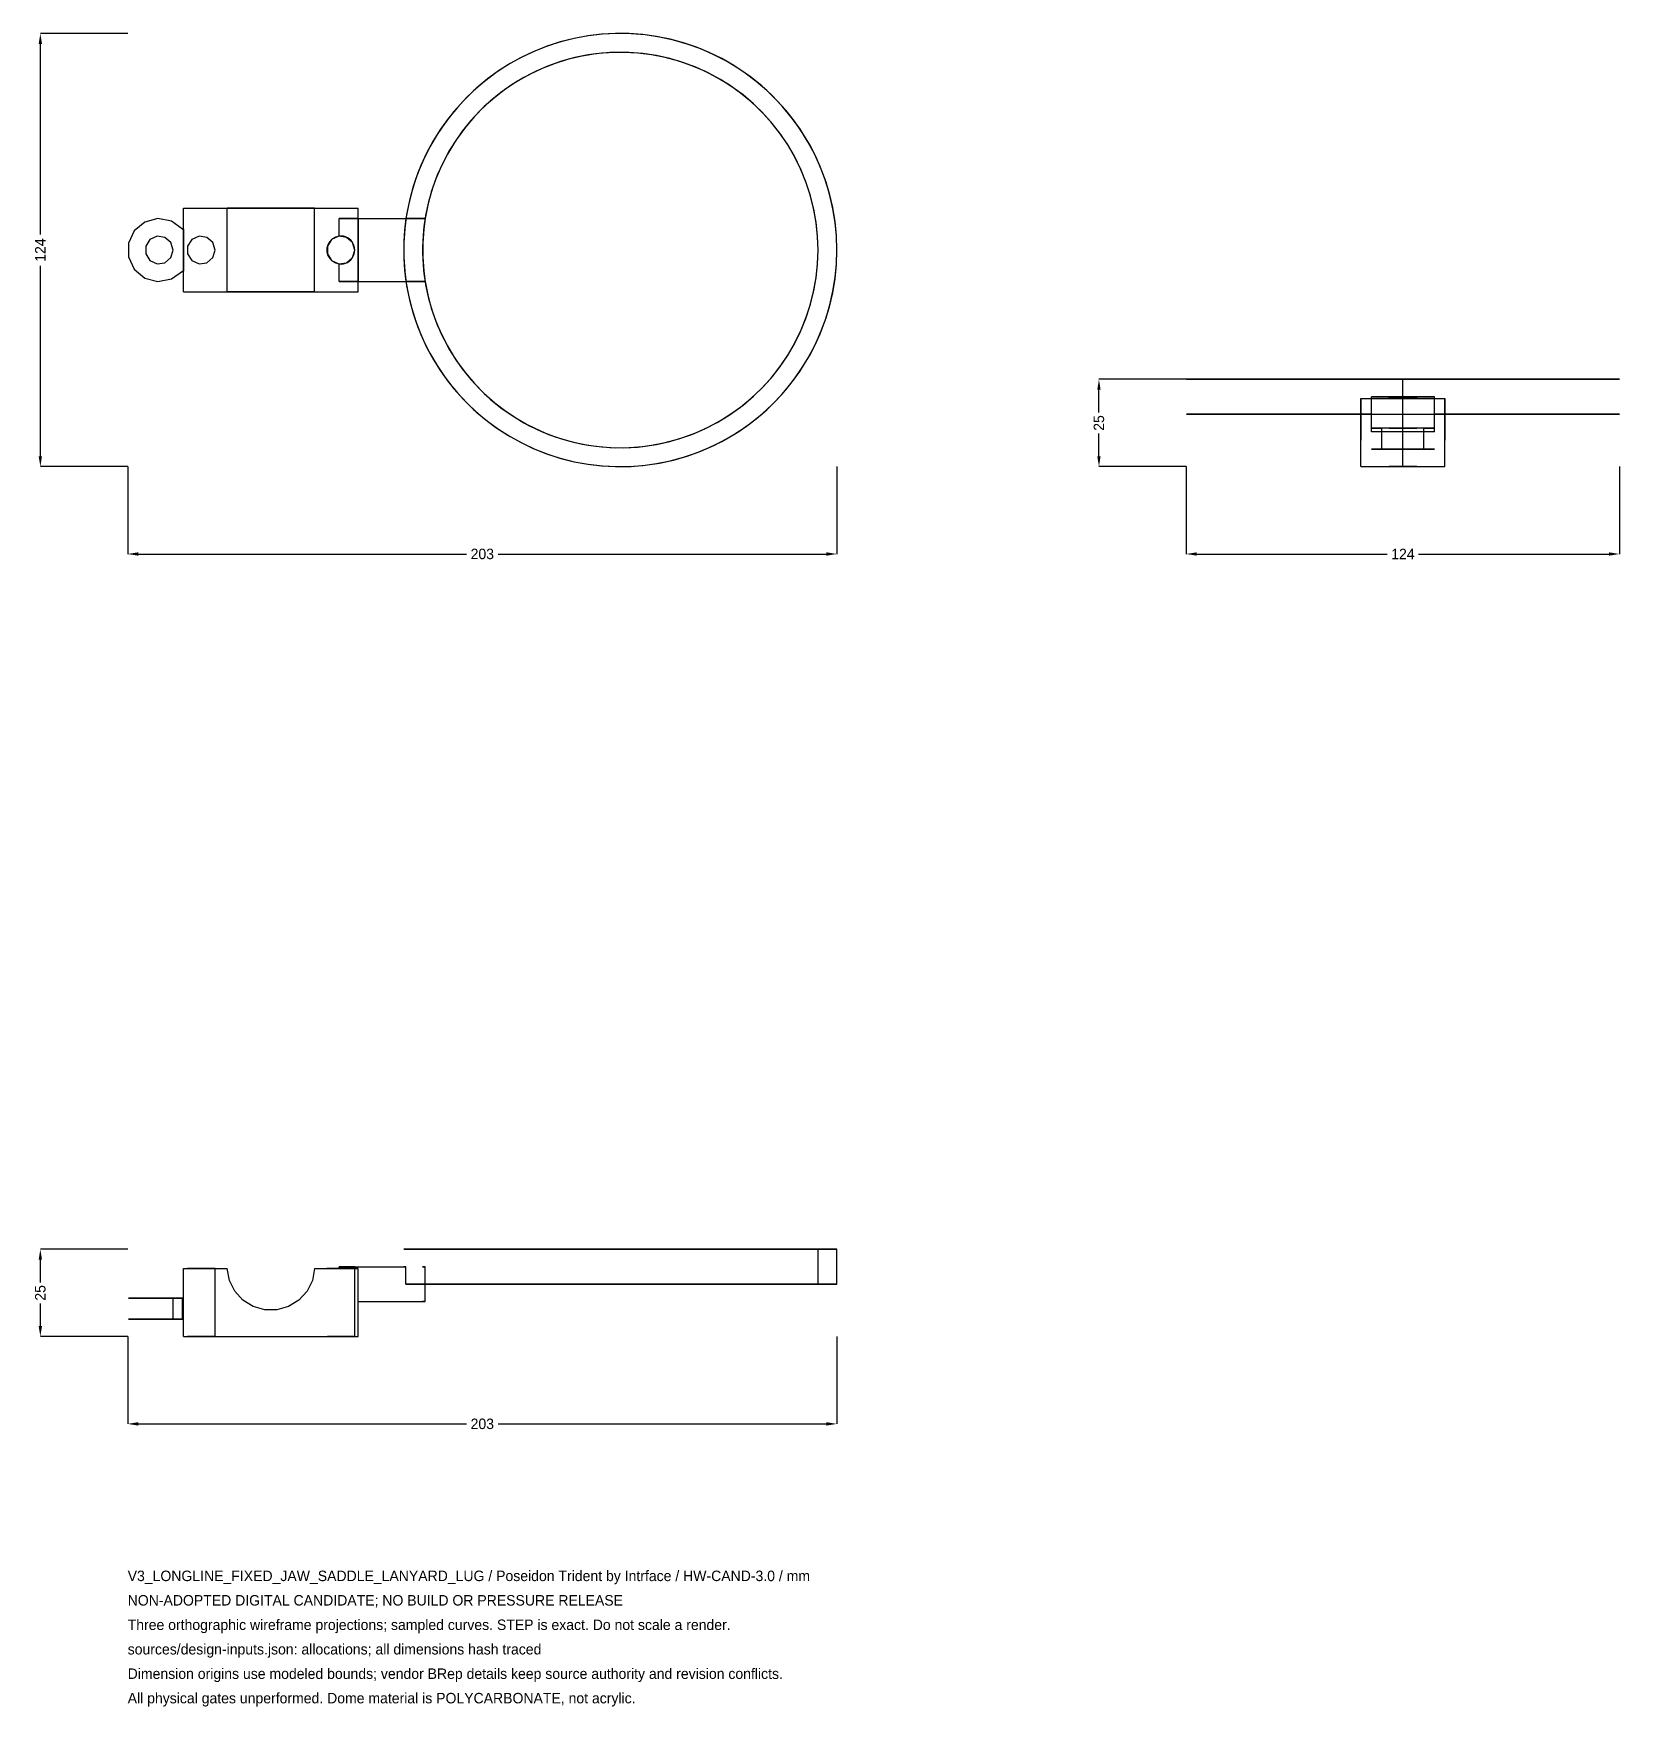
# Model space of a CAD drawing. Header units: millimetres. Extents: x -27 to 427, y -355 to 124.
import ezdxf

# ---------------------------------------------------------------- set-up
doc = ezdxf.new("R2010")
doc.units = ezdxf.units.MM
for name, color, linetype in [('DIMENSIONS', 7, 'Continuous'), ('NOTES', 7, 'Continuous'), ('XY_AFT', 7, 'Continuous'), ('XZ_SIDE', 7, 'Continuous'), ('YZ_SIDE', 7, 'Continuous')]:
    doc.layers.add(name, color=color, linetype=linetype)
doc.dimstyles.get("Standard").update_dxf_attribs({"dimtxt": 2.5, "dimasz": 2.5, "dimexe": 1.25, "dimexo": 0.625, "dimtad": 1, "dimcen": 2.5, "dimazin": 3, "dimtfac": 1, "dimtmove": 0, "dimatfit": 3})

# ---------------------------------------------------------------- blocks, each defined once
blk = doc.blocks.new('_CLOSEDFILLED')
at = {"color": 0, "linetype": 'BYBLOCK'}
blk.add_solid([(-1, 0.16), (0, 0), (-1, -0.16)], dxfattribs=at)
blk = doc.blocks.new('*D1')
for p, q in [((0, 0), (0, -25)), ((203, 0), (203, -25)), ((3, -25), (97, -25)), ((106, -25), (200, -25))]:
    blk.add_line(p, q)
at = {"layer": 'Defpoints'}
for p in [(0, 0), (203, 0), (0, -25)]:
    blk.add_point(p, dxfattribs=at)
at = {"layer": 'DIMENSIONS', "xscale": 3, "yscale": 3, "rotation": 180}
blk.add_blockref('_CLOSEDFILLED', (0, -25), dxfattribs=at)
at = {"layer": 'DIMENSIONS', "xscale": 3, "yscale": 3}
blk.add_blockref('_CLOSEDFILLED', (203, -25), dxfattribs=at)
at = {"layer": 'DIMENSIONS', "insert": (101.5, -25), "char_height": 3, "attachment_point": 5}
blk.add_mtext('203', dxfattribs=at)
blk = doc.blocks.new('*D2')
for p, q in [((0, 124), (-25, 124)), ((-25, 66.5), (-25, 121)), ((-25, 3), (-25, 57.5)), ((0, 0), (-25, 0))]:
    blk.add_line(p, q)
at = {"layer": 'Defpoints'}
for p in [(0, 124), (-25, 0), (0, 0)]:
    blk.add_point(p, dxfattribs=at)
at = {"layer": 'DIMENSIONS', "xscale": 3, "yscale": 3}
for p, rotation in [((-25, 124), 90), ((-25, 0), 270)]:
    blk.add_blockref('_CLOSEDFILLED', p, dxfattribs=dict(at, rotation=rotation))
at = {"layer": 'DIMENSIONS', "insert": (-25, 62), "char_height": 3, "attachment_point": 5, "rotation": 90}
blk.add_mtext('124', dxfattribs=at)
blk = doc.blocks.new('*D3')
for p, q in [((0, -249), (0, -274)), ((203, -249), (203, -274)), ((3, -274), (97, -274)), ((106, -274), (200, -274))]:
    blk.add_line(p, q)
at = {"layer": 'Defpoints'}
for p in [(0, -249), (203, -249), (0, -274)]:
    blk.add_point(p, dxfattribs=at)
at = {"layer": 'DIMENSIONS', "xscale": 3, "yscale": 3, "rotation": 180}
blk.add_blockref('_CLOSEDFILLED', (0, -274), dxfattribs=at)
at = {"layer": 'DIMENSIONS', "xscale": 3, "yscale": 3}
blk.add_blockref('_CLOSEDFILLED', (203, -274), dxfattribs=at)
at = {"layer": 'DIMENSIONS', "insert": (101.5, -274), "char_height": 3, "attachment_point": 5}
blk.add_mtext('203', dxfattribs=at)
blk = doc.blocks.new('*D4')
for p, q in [((0, -224), (-25, -224)), ((-25, -233.5), (-25, -227)), ((-25, -246), (-25, -239.5)), ((0, -249), (-25, -249))]:
    blk.add_line(p, q)
at = {"layer": 'Defpoints'}
for p in [(0, -224), (-25, -249), (0, -249)]:
    blk.add_point(p, dxfattribs=at)
at = {"layer": 'DIMENSIONS', "xscale": 3, "yscale": 3}
for p, rotation in [((-25, -224), 90), ((-25, -249), 270)]:
    blk.add_blockref('_CLOSEDFILLED', p, dxfattribs=dict(at, rotation=rotation))
at = {"layer": 'DIMENSIONS', "insert": (-25, -236.5), "char_height": 3, "attachment_point": 5, "rotation": 90}
blk.add_mtext('25', dxfattribs=at)
blk = doc.blocks.new('*D5')
for p, q in [((303, 0), (303, -25)), ((427, 0), (427, -25)), ((306, -25), (360.5, -25)), ((369.5, -25), (424, -25))]:
    blk.add_line(p, q)
at = {"layer": 'Defpoints'}
for p in [(303, 0), (427, 0), (303, -25)]:
    blk.add_point(p, dxfattribs=at)
at = {"layer": 'DIMENSIONS', "xscale": 3, "yscale": 3, "rotation": 180}
blk.add_blockref('_CLOSEDFILLED', (303, -25), dxfattribs=at)
at = {"layer": 'DIMENSIONS', "xscale": 3, "yscale": 3}
blk.add_blockref('_CLOSEDFILLED', (427, -25), dxfattribs=at)
at = {"layer": 'DIMENSIONS', "insert": (365, -25), "char_height": 3, "attachment_point": 5}
blk.add_mtext('124', dxfattribs=at)
blk = doc.blocks.new('*D6')
for p, q in [((303, 25), (278, 25)), ((278, 15.5), (278, 22)), ((278, 3), (278, 9.5)), ((303, 0), (278, 0))]:
    blk.add_line(p, q)
at = {"layer": 'Defpoints'}
for p in [(303, 25), (278, 0), (303, 0)]:
    blk.add_point(p, dxfattribs=at)
at = {"layer": 'DIMENSIONS', "xscale": 3, "yscale": 3}
for p, rotation in [((278, 25), 90), ((278, 0), 270)]:
    blk.add_blockref('_CLOSEDFILLED', p, dxfattribs=dict(at, rotation=rotation))
at = {"layer": 'DIMENSIONS', "insert": (278, 12.5), "char_height": 3, "attachment_point": 5, "rotation": 90}
blk.add_mtext('25', dxfattribs=at)

msp = doc.modelspace()

# ---------------------------------------------------------------- linework, layer by layer
at = {"layer": 'XY_AFT'}
for points in [[(203, 62), (202.8644, 66.0976), (202.4584, 70.1773), (201.7836, 74.2213), (200.843, 78.2118), (199.6407, 82.1314), (198.182, 85.9629), (196.4732, 89.6897), (194.5219, 93.2955), (192.3365, 96.7643), (189.9267, 100.0812), (187.3029, 103.2315), (184.4767, 106.2016), (181.4603, 108.9783), (178.267, 111.5497), (174.9108, 113.9043), (171.4063, 116.032), (167.7688, 117.9235), (164.0142, 119.5704), (160.1591, 120.9655), (156.2201, 122.1028), (152.2146, 122.9773), (148.16, 123.5852), (144.0742, 123.9237), (139.9749, 123.9915), (135.8801, 123.7882), (131.8077, 123.3148), (127.7754, 122.5732), (123.801, 121.5667), (119.9018, 120.2998), (116.0949, 118.7779), (112.3968, 117.0078), (108.8239, 114.9971), (105.3916, 112.7547), (102.1151, 110.2904), (99.0085, 107.6149), (96.0856, 104.7399), (93.3591, 101.678), (90.8409, 98.4427), (88.5421, 95.048), (86.4726, 91.5087), (84.6416, 87.8405), (83.057, 84.0592), (81.7258, 80.1815), (80.6538, 76.2243), (79.8456, 72.2049), (79.3049, 68.1408), (79.0339, 64.0499), (79.0339, 59.9501), (79.3049, 55.8592), (79.8456, 51.7951), (80.6538, 47.7757), (81.7258, 43.8185), (83.057, 39.9408), (84.6416, 36.1595), (86.4726, 32.4913), (88.5421, 28.952), (90.8409, 25.5573), (93.3591, 22.322), (96.0856, 19.2601), (99.0085, 16.3851), (102.1151, 13.7096), (105.3916, 11.2453), (108.8239, 9.0029), (112.3968, 6.9922), (116.0949, 5.2221), (119.9018, 3.7002), (123.801, 2.4333), (127.7754, 1.4268), (131.8077, 0.6852), (135.8801, 0.2118), (139.9749, 0.0085), (144.0742, 0.0763), (148.16, 0.4148), (152.2146, 1.0227), (156.2201, 1.8972), (160.1591, 3.0345), (164.0142, 4.4296), (167.7688, 6.0765), (171.4063, 7.968), (174.9108, 10.0957), (178.267, 12.4503), (181.4603, 15.0217), (184.4767, 17.7984), (187.3029, 20.7685), (189.9267, 23.9188), (192.3365, 27.2357), (194.5219, 30.7045), (196.4732, 34.3103), (198.182, 38.0371), (199.6407, 41.8686), (200.843, 45.7882), (201.7836, 49.7787), (202.4584, 53.8227), (202.8644, 57.9024), (203, 62)], [(203, 62), (202.8741, 65.9494), (202.4969, 69.8827), (201.8698, 73.7841), (200.9956, 77.6375), (199.8776, 81.4275), (198.5205, 85.1385), (196.9298, 88.7555), (195.1119, 92.2639), (193.0742, 95.6494), (190.825, 98.8981), (188.3734, 101.997), (185.7294, 104.9335), (182.9037, 107.6955), (179.9078, 110.272), (176.7538, 112.6524), (173.4547, 114.827), (170.0237, 116.7871), (166.4748, 118.5246), (162.8225, 120.0326), (159.0815, 121.3048), (155.2671, 122.3361), (151.3947, 123.1224), (147.4801, 123.6604), (143.5392, 123.948), (139.588, 123.9839), (135.6425, 123.7681), (131.7188, 123.3014), (127.8327, 122.5857), (124.0002, 121.6239), (120.2367, 120.4199), (116.5575, 118.9786), (112.9776, 117.3059), (109.5116, 115.4086), (106.1734, 113.2943), (102.9767, 110.9717), (99.9344, 108.4502), (97.059, 105.74), (94.362, 102.8521), (91.8544, 99.7983), (89.5465, 96.591), (87.4476, 93.2432), (85.5661, 89.7684), (83.9099, 86.1809), (82.4855, 82.4952), (81.2988, 78.7262), (80.3546, 74.8893), (79.6567, 71)], [(197.6, 62), (197.459, 65.9925), (197.0367, 69.9651), (196.3353, 73.8981), (195.3582, 77.7717), (194.1103, 81.5668), (192.5978, 85.2644), (190.8282, 88.8461), (188.8104, 92.2941), (186.5544, 95.5911), (184.0714, 98.7208), (181.3739, 101.6675), (178.4752, 104.4166), (175.3898, 106.9544), (172.1331, 109.2683), (168.7213, 111.3466), (165.1714, 113.1791), (161.5011, 114.7567), (157.7286, 116.0714), (153.8728, 117.1167), (149.9528, 117.8874), (145.9883, 118.3798), (141.9989, 118.5912), (138.0045, 118.5207), (134.0251, 118.1686), (130.0804, 117.5367), (126.1901, 116.6281), (122.3736, 115.4473), (118.6498, 114.0003), (115.0375, 112.2942), (111.5544, 110.3376), (108.2181, 108.1401), (105.0451, 105.7128), (102.0512, 103.0676), (99.2514, 100.2179), (96.6595, 97.1778), (94.2885, 93.9625), (92.1503, 90.5879), (90.2554, 87.0709), (88.6134, 83.4289), (87.2323, 79.6803), (86.1191, 75.8435), (85.2793, 71.9378), (84.7171, 67.9825), (84.4353, 63.9975), (84.4353, 60.0025), (84.7171, 56.0175), (85.2793, 52.0622), (86.1191, 48.1565), (87.2323, 44.3197), (88.6134, 40.5711), (90.2554, 36.9291), (92.1503, 33.4121), (94.2885, 30.0375), (96.6595, 26.8222), (99.2514, 23.7821), (102.0512, 20.9324), (105.0451, 18.2872), (108.2181, 15.8599), (111.5544, 13.6624), (115.0375, 11.7058), (118.6498, 9.9997), (122.3736, 8.5527), (126.1901, 7.3719), (130.0804, 6.4633), (134.0251, 5.8314), (138.0045, 5.4793), (141.9989, 5.4088), (145.9883, 5.6202), (149.9528, 6.1126), (153.8728, 6.8833), (157.7286, 7.9286), (161.5011, 9.2433), (165.1714, 10.8209), (168.7213, 12.6534), (172.1331, 14.7317), (175.3898, 17.0456), (178.4752, 19.5834), (181.3739, 22.3325), (184.0714, 25.2792), (186.5544, 28.4089), (188.8104, 31.7059), (190.8282, 35.1539), (192.5978, 38.7356), (194.1103, 42.4332), (195.3582, 46.2283), (196.3353, 50.1019), (197.0367, 54.0349), (197.459, 58.0075), (197.6, 62)], [(197.6, 62), (197.464, 65.9219), (197.0565, 69.8249), (196.3796, 73.6903), (195.4364, 77.4995), (194.2316, 81.2342), (192.7709, 84.8765), (191.0613, 88.4087), (189.1111, 91.8141), (186.9297, 95.0761), (184.5274, 98.1791), (181.9159, 101.1082), (179.1077, 103.8493), (176.1163, 106.3892), (172.9561, 108.7158), (169.6423, 110.8178), (166.1909, 112.6851), (162.6183, 114.3088), (158.9418, 115.681), (155.1791, 116.7952), (151.3482, 117.646), (147.4675, 118.2293), (143.5558, 118.5423), (139.6318, 118.5835), (135.7143, 118.3527), (131.8223, 117.851), (127.9744, 117.0808), (124.1891, 116.0459), (120.4846, 114.7511), (116.8788, 113.2028), (113.3888, 111.4083), (110.0316, 109.3764), (106.8233, 107.1167), (103.7793, 104.6401), (100.9142, 101.9585), (98.2417, 99.0849), (95.7749, 96.033), (93.5254, 92.8175), (91.5041, 89.4539), (89.7208, 85.9583), (88.1839, 82.3475), (86.901, 78.6389), (85.8781, 74.8503), (85.1201, 71)], [(16, 50), (16, 74)], [(16, 50), (16, 74)], [(16, 74), (66, 74)], [(16, 74), (28.51, 74)], [(53.49, 74), (52.872, 74), (51.3402, 74), (49.0126, 74), (46.0683, 74), (42.7339, 74), (39.2661, 74), (35.9317, 74), (32.9874, 74), (30.6598, 74), (29.128, 74), (28.51, 74)], [(28.51, 50), (28.51, 74)], [(53.49, 74), (66, 74)], [(53.49, 50), (53.49, 74)], [(66, 50), (66, 74)], [(66, 71), (66, 74)], [(15.7082, 68), (12.5259, 70.2806), (8.6763, 70.9942), (4.888, 70.0057), (1.8778, 67.5023), (0.2155, 63.9576), (0.2155, 60.0424), (1.8778, 56.4977), (4.888, 53.9943), (8.6763, 53.0058), (12.5259, 53.7194), (15.7082, 56)], [(15.7082, 68), (12.5259, 70.2806), (8.6763, 70.9942), (4.888, 70.0057), (1.8778, 67.5023), (0.2155, 63.9576), (0.2155, 60.0424), (1.8778, 56.4977), (4.888, 53.9943), (8.6763, 53.0058), (12.5259, 53.7194), (15.7082, 56)], [(15.7082, 68), (16, 68)], [(15.7082, 68), (16, 68)], [(16, 56), (16, 68)], [(16, 68), (16, 56)], [(66, 71), (60.5, 71)], [(60.5, 65.9686), (60.5, 71)], [(60.5, 71), (79.6567, 71)], [(60.5, 65.9686), (60.5, 71)], [(66, 71), (66, 53)], [(66, 71), (85.1201, 71)], [(79.6567, 71), (79.4399, 69.3723), (79.2662, 67.7394), (79.1359, 66.1024), (79.0489, 64.4626), (79.0054, 62.8211), (79.0054, 61.1789), (79.0489, 59.5374), (79.1359, 57.8976), (79.2662, 56.2606), (79.4399, 54.6277), (79.6567, 53)], [(85.1201, 71), (79.6567, 71)], [(85.1201, 71), (84.8824, 69.374), (84.692, 67.7418), (84.549, 66.1047), (84.4537, 64.4642), (84.406, 62.8216), (84.406, 61.1784), (84.4537, 59.5358), (84.549, 57.8953), (84.692, 56.2582), (84.8824, 54.626), (85.1201, 53)], [(85.1201, 71), (84.8824, 69.374), (84.692, 67.7418), (84.549, 66.1047), (84.4537, 64.4642), (84.406, 62.8216), (84.406, 61.1784), (84.4537, 59.5358), (84.549, 57.8953), (84.692, 56.2582), (84.8824, 54.626), (85.1201, 53)], [(13, 62), (12.365, 64.1626), (10.6617, 65.6385), (8.4307, 65.9593), (6.3806, 65.023), (5.162, 63.1269), (5.162, 60.8731), (6.3806, 58.977), (8.4307, 58.0407), (10.6617, 58.3615), (12.365, 59.8374), (13, 62)], [(13, 62), (12.365, 64.1626), (10.6617, 65.6385), (8.4307, 65.9593), (6.3806, 65.023), (5.162, 63.1269), (5.162, 60.8731), (6.3806, 58.977), (8.4307, 58.0407), (10.6617, 58.3615), (12.365, 59.8374), (13, 62)], [(25, 62), (24.365, 64.1626), (22.6617, 65.6385), (20.4307, 65.9593), (18.3806, 65.023), (17.162, 63.1269), (17.162, 60.8731), (18.3806, 58.977), (20.4307, 58.0407), (22.6617, 58.3615), (24.365, 59.8374), (25, 62)], [(25, 62), (24.365, 64.1626), (22.6617, 65.6385), (20.4307, 65.9593), (18.3806, 65.023), (17.162, 63.1269), (17.162, 60.8731), (18.3806, 58.977), (20.4307, 58.0407), (22.6617, 58.3615), (24.365, 59.8374), (25, 62)], [(60.5, 65.9686), (59.4861, 65.7025), (58.5762, 65.182), (57.8328, 64.4431), (57.3068, 63.5363), (57.0345, 62.5241), (57.0345, 61.4759), (57.3068, 60.4637), (57.8328, 59.5569), (58.5762, 58.818), (59.4861, 58.2975), (60.5, 58.0314)], [(65, 62), (64.365, 64.1626), (62.6617, 65.6385), (60.4307, 65.9593), (58.3806, 65.023), (57.162, 63.1269), (57.162, 60.8731), (58.3806, 58.977), (60.4307, 58.0407), (62.6617, 58.3615), (64.365, 59.8374), (65, 62)], [(65, 62), (64.9525, 62.6143), (64.8113, 63.2141), (64.5796, 63.785), (64.263, 64.3136), (63.869, 64.7873), (63.4068, 65.1949), (62.8876, 65.5266), (62.3236, 65.7747), (61.7282, 65.9332), (61.1154, 65.9983), (60.5, 65.9686)], [(60.5, 58.0314), (61.1154, 58.0017), (61.7282, 58.0668), (62.3236, 58.2253), (62.8876, 58.4734), (63.4068, 58.8051), (63.869, 59.2127), (64.263, 59.6864), (64.5796, 60.215), (64.8113, 60.7859), (64.9525, 61.3857), (65, 62)], [(60.5, 53), (60.5, 58.0314)], [(60.5, 53), (60.5, 58.0314)], [(79.6567, 53), (80.3546, 49.1107), (81.2988, 45.2738), (82.4855, 41.5048), (83.9099, 37.8191), (85.5661, 34.2316), (87.4476, 30.7568), (89.5465, 27.409), (91.8544, 24.2017), (94.362, 21.1479), (97.059, 18.26), (99.9344, 15.5498), (102.9767, 13.0283), (106.1734, 10.7057), (109.5116, 8.5914), (112.9776, 6.6941), (116.5575, 5.0214), (120.2367, 3.5801), (124.0002, 2.3761), (127.8327, 1.4143), (131.7188, 0.6986), (135.6425, 0.2319), (139.588, 0.0161), (143.5392, 0.052), (147.4801, 0.3396), (151.3947, 0.8776), (155.2671, 1.6639), (159.0815, 2.6952), (162.8225, 3.9674), (166.4748, 5.4754), (170.0237, 7.2129), (173.4547, 9.173), (176.7538, 11.3476), (179.9078, 13.728), (182.9037, 16.3045), (185.7294, 19.0665), (188.3734, 22.003), (190.825, 25.1019), (193.0742, 28.3506), (195.1119, 31.7361), (196.9298, 35.2445), (198.5205, 38.8615), (199.8776, 42.5725), (200.9956, 46.3625), (201.8698, 50.2159), (202.4969, 54.1173), (202.8741, 58.0506), (203, 62)], [(85.1201, 53), (85.8781, 49.1497), (86.901, 45.3611), (88.1839, 41.6525), (89.7208, 38.0417), (91.5041, 34.5461), (93.5254, 31.1825), (95.7749, 27.967), (98.2417, 24.9151), (100.9142, 22.0415), (103.7793, 19.3599), (106.8233, 16.8833), (110.0316, 14.6236), (113.3888, 12.5917), (116.8788, 10.7972), (120.4846, 9.2489), (124.1891, 7.9541), (127.9744, 6.9192), (131.8223, 6.149), (135.7143, 5.6473), (139.6318, 5.4165), (143.5558, 5.4577), (147.4675, 5.7707), (151.3482, 6.354), (155.1791, 7.2048), (158.9418, 8.319), (162.6183, 9.6912), (166.1909, 11.3149), (169.6423, 13.1822), (172.9561, 15.2842), (176.1163, 17.6108), (179.1077, 20.1507), (181.9159, 22.8918), (184.5274, 25.8209), (186.9297, 28.9239), (189.1111, 32.1859), (191.0613, 35.5913), (192.7709, 39.1235), (194.2316, 42.7658), (195.4364, 46.5005), (196.3796, 50.3097), (197.0565, 54.1751), (197.464, 58.0781), (197.6, 62)], [(15.7082, 56), (16, 56)], [(15.7082, 56), (16, 56)], [(66, 53), (60.5, 53)], [(60.5, 53), (79.6567, 53)], [(66, 50), (66, 53)], [(66, 53), (85.1201, 53)], [(85.1201, 53), (79.6567, 53)], [(16, 50), (28.51, 50)], [(16, 50), (66, 50)], [(53.49, 50), (52.872, 50), (51.3402, 50), (49.0126, 50), (46.0683, 50), (42.7339, 50), (39.2661, 50), (35.9317, 50), (32.9874, 50), (30.6598, 50), (29.128, 50), (28.51, 50)], [(53.49, 50), (66, 50)]]:
    msp.add_lwpolyline(points, dxfattribs=at)
at = {"layer": 'XZ_SIDE'}
for points in [[(203, -224), (202.8644, -224), (202.4584, -224), (201.7836, -224), (200.843, -224), (199.6407, -224), (198.182, -224), (196.4732, -224), (194.5219, -224), (192.3365, -224), (189.9267, -224), (187.3029, -224), (184.4767, -224), (181.4603, -224), (178.267, -224), (174.9108, -224), (171.4063, -224), (167.7688, -224), (164.0142, -224), (160.1591, -224), (156.2201, -224), (152.2146, -224), (148.16, -224), (144.0742, -224), (139.9749, -224), (135.8801, -224), (131.8077, -224), (127.7754, -224), (123.801, -224), (119.9018, -224), (116.0949, -224), (112.3968, -224), (108.8239, -224), (105.3916, -224), (102.1151, -224), (99.0085, -224), (96.0856, -224), (93.3591, -224), (90.8409, -224), (88.5421, -224), (86.4726, -224), (84.6416, -224), (83.057, -224), (81.7258, -224), (80.6538, -224), (79.8456, -224), (79.3049, -224), (79.0339, -224), (79.0339, -224), (79.3049, -224), (79.8456, -224), (80.6538, -224), (81.7258, -224), (83.057, -224), (84.6416, -224), (86.4726, -224), (88.5421, -224), (90.8409, -224), (93.3591, -224), (96.0856, -224), (99.0085, -224), (102.1151, -224), (105.3916, -224), (108.8239, -224), (112.3968, -224), (116.0949, -224), (119.9018, -224), (123.801, -224), (127.7754, -224), (131.8077, -224), (135.8801, -224), (139.9749, -224), (144.0742, -224), (148.16, -224), (152.2146, -224), (156.2201, -224), (160.1591, -224), (164.0142, -224), (167.7688, -224), (171.4063, -224), (174.9108, -224), (178.267, -224), (181.4603, -224), (184.4767, -224), (187.3029, -224), (189.9267, -224), (192.3365, -224), (194.5219, -224), (196.4732, -224), (198.182, -224), (199.6407, -224), (200.843, -224), (201.7836, -224), (202.4584, -224), (202.8644, -224), (203, -224)], [(197.6, -224), (197.459, -224), (197.0367, -224), (196.3353, -224), (195.3582, -224), (194.1103, -224), (192.5978, -224), (190.8282, -224), (188.8104, -224), (186.5544, -224), (184.0714, -224), (181.3739, -224), (178.4752, -224), (175.3898, -224), (172.1331, -224), (168.7213, -224), (165.1714, -224), (161.5011, -224), (157.7286, -224), (153.8728, -224), (149.9528, -224), (145.9883, -224), (141.9989, -224), (138.0045, -224), (134.0251, -224), (130.0804, -224), (126.1901, -224), (122.3736, -224), (118.6498, -224), (115.0375, -224), (111.5544, -224), (108.2181, -224), (105.0451, -224), (102.0512, -224), (99.2514, -224), (96.6595, -224), (94.2885, -224), (92.1503, -224), (90.2554, -224), (88.6134, -224), (87.2323, -224), (86.1191, -224), (85.2793, -224), (84.7171, -224), (84.4353, -224), (84.4353, -224), (84.7171, -224), (85.2793, -224), (86.1191, -224), (87.2323, -224), (88.6134, -224), (90.2554, -224), (92.1503, -224), (94.2885, -224), (96.6595, -224), (99.2514, -224), (102.0512, -224), (105.0451, -224), (108.2181, -224), (111.5544, -224), (115.0375, -224), (118.6498, -224), (122.3736, -224), (126.1901, -224), (130.0804, -224), (134.0251, -224), (138.0045, -224), (141.9989, -224), (145.9883, -224), (149.9528, -224), (153.8728, -224), (157.7286, -224), (161.5011, -224), (165.1714, -224), (168.7213, -224), (172.1331, -224), (175.3898, -224), (178.4752, -224), (181.3739, -224), (184.0714, -224), (186.5544, -224), (188.8104, -224), (190.8282, -224), (192.5978, -224), (194.1103, -224), (195.3582, -224), (196.3353, -224), (197.0367, -224), (197.459, -224), (197.6, -224)], [(197.6, -234), (197.6, -224)], [(203, -234), (203, -224)], [(16, -249), (16, -229.5)], [(16, -249), (16, -229.5)], [(16, -229.5), (28.51, -229.5)], [(16, -229.5), (28.51, -229.5)], [(25, -229.5), (24.365, -229.5), (22.6617, -229.5), (20.4307, -229.5), (18.3806, -229.5), (17.162, -229.5), (17.162, -229.5), (18.3806, -229.5), (20.4307, -229.5), (22.6617, -229.5), (24.365, -229.5), (25, -229.5)], [(25, -249), (25, -229.5)], [(53.49, -229.5), (52.872, -232.9123), (51.3402, -236.0235), (49.0126, -238.5942), (46.0683, -240.4264), (42.7339, -241.3792), (39.2661, -241.3792), (35.9317, -240.4264), (32.9874, -238.5942), (30.6598, -236.0235), (29.128, -232.9123), (28.51, -229.5)], [(53.49, -229.5), (52.872, -232.9123), (51.3402, -236.0235), (49.0126, -238.5942), (46.0683, -240.4264), (42.7339, -241.3792), (39.2661, -241.3792), (35.9317, -240.4264), (32.9874, -238.5942), (30.6598, -236.0235), (29.128, -232.9123), (28.51, -229.5)], [(53.49, -229.5), (66, -229.5)], [(53.49, -229.5), (66, -229.5)], [(60.5, -229.5), (59.4861, -229.5), (58.5762, -229.5), (57.8328, -229.5), (57.3068, -229.5), (57.0345, -229.5), (57.0345, -229.5), (57.3068, -229.5), (57.8328, -229.5), (58.5762, -229.5), (59.4861, -229.5), (60.5, -229.5)], [(65, -229), (64.9525, -229), (64.8113, -229), (64.5796, -229), (64.263, -229), (63.869, -229), (63.4068, -229), (62.8876, -229), (62.3236, -229), (61.7282, -229), (61.1154, -229), (60.5, -229)], [(60.5, -229.5), (60.5, -229)], [(60.5, -229.5), (60.5, -229)], [(60.5, -229), (61.1154, -229), (61.7282, -229), (62.3236, -229), (62.8876, -229), (63.4068, -229), (63.869, -229), (64.263, -229), (64.5796, -229), (64.8113, -229), (64.9525, -229), (65, -229)], [(60.5, -229), (79.6567, -229)], [(60.5, -229.5), (60.5, -229)], [(60.5, -229), (79.6567, -229)], [(60.5, -229.5), (60.5, -229)], [(66, -229.5), (60.5, -229.5)], [(66, -229.5), (60.5, -229.5)], [(65, -249), (65, -229)], [(66, -249), (66, -229.5)], [(66, -249), (66, -229.5)], [(66, -239), (66, -229.5)], [(66, -239), (66, -229.5)], [(79.6567, -229), (79.4399, -229), (79.2662, -229), (79.1359, -229), (79.0489, -229), (79.0054, -229), (79.0054, -229), (79.0489, -229), (79.1359, -229), (79.2662, -229), (79.4399, -229), (79.6567, -229)], [(79.6567, -234), (79.6567, -229)], [(79.6567, -234), (79.6567, -229)], [(85.1201, -229), (84.8824, -229), (84.692, -229), (84.549, -229), (84.4537, -229), (84.406, -229), (84.406, -229), (84.4537, -229), (84.549, -229), (84.692, -229), (84.8824, -229), (85.1201, -229)], [(85.1201, -234), (85.1201, -229)], [(85.1201, -234), (85.1201, -229)], [(85.1201, -234), (79.6567, -234)], [(85.1201, -234), (79.6567, -234)], [(79.6567, -234), (80.3546, -234), (81.2988, -234), (82.4855, -234), (83.9099, -234), (85.5661, -234), (87.4476, -234), (89.5465, -234), (91.8544, -234), (94.362, -234), (97.059, -234), (99.9344, -234), (102.9767, -234), (106.1734, -234), (109.5116, -234), (112.9776, -234), (116.5575, -234), (120.2367, -234), (124.0002, -234), (127.8327, -234), (131.7188, -234), (135.6425, -234), (139.588, -234), (143.5392, -234), (147.4801, -234), (151.3947, -234), (155.2671, -234), (159.0815, -234), (162.8225, -234), (166.4748, -234), (170.0237, -234), (173.4547, -234), (176.7538, -234), (179.9078, -234), (182.9037, -234), (185.7294, -234), (188.3734, -234), (190.825, -234), (193.0742, -234), (195.1119, -234), (196.9298, -234), (198.5205, -234), (199.8776, -234), (200.9956, -234), (201.8698, -234), (202.4969, -234), (202.8741, -234), (203, -234)], [(203, -234), (202.8741, -234), (202.4969, -234), (201.8698, -234), (200.9956, -234), (199.8776, -234), (198.5205, -234), (196.9298, -234), (195.1119, -234), (193.0742, -234), (190.825, -234), (188.3734, -234), (185.7294, -234), (182.9037, -234), (179.9078, -234), (176.7538, -234), (173.4547, -234), (170.0237, -234), (166.4748, -234), (162.8225, -234), (159.0815, -234), (155.2671, -234), (151.3947, -234), (147.4801, -234), (143.5392, -234), (139.588, -234), (135.6425, -234), (131.7188, -234), (127.8327, -234), (124.0002, -234), (120.2367, -234), (116.5575, -234), (112.9776, -234), (109.5116, -234), (106.1734, -234), (102.9767, -234), (99.9344, -234), (97.059, -234), (94.362, -234), (91.8544, -234), (89.5465, -234), (87.4476, -234), (85.5661, -234), (83.9099, -234), (82.4855, -234), (81.2988, -234), (80.3546, -234), (79.6567, -234)], [(85.1201, -239), (85.1201, -234)], [(85.1201, -239), (85.1201, -234)], [(85.1201, -234), (85.8781, -234), (86.901, -234), (88.1839, -234), (89.7208, -234), (91.5041, -234), (93.5254, -234), (95.7749, -234), (98.2417, -234), (100.9142, -234), (103.7793, -234), (106.8233, -234), (110.0316, -234), (113.3888, -234), (116.8788, -234), (120.4846, -234), (124.1891, -234), (127.9744, -234), (131.8223, -234), (135.7143, -234), (139.6318, -234), (143.5558, -234), (147.4675, -234), (151.3482, -234), (155.1791, -234), (158.9418, -234), (162.6183, -234), (166.1909, -234), (169.6423, -234), (172.9561, -234), (176.1163, -234), (179.1077, -234), (181.9159, -234), (184.5274, -234), (186.9297, -234), (189.1111, -234), (191.0613, -234), (192.7709, -234), (194.2316, -234), (195.4364, -234), (196.3796, -234), (197.0565, -234), (197.464, -234), (197.6, -234)], [(197.6, -234), (197.464, -234), (197.0565, -234), (196.3796, -234), (195.4364, -234), (194.2316, -234), (192.7709, -234), (191.0613, -234), (189.1111, -234), (186.9297, -234), (184.5274, -234), (181.9159, -234), (179.1077, -234), (176.1163, -234), (172.9561, -234), (169.6423, -234), (166.1909, -234), (162.6183, -234), (158.9418, -234), (155.1791, -234), (151.3482, -234), (147.4675, -234), (143.5558, -234), (139.6318, -234), (135.7143, -234), (131.8223, -234), (127.9744, -234), (124.1891, -234), (120.4846, -234), (116.8788, -234), (113.3888, -234), (110.0316, -234), (106.8233, -234), (103.7793, -234), (100.9142, -234), (98.2417, -234), (95.7749, -234), (93.5254, -234), (91.5041, -234), (89.7208, -234), (88.1839, -234), (86.901, -234), (85.8781, -234), (85.1201, -234)], [(15.7082, -238), (12.5259, -238), (8.6763, -238), (4.888, -238), (1.8778, -238), (0.2155, -238), (0.2155, -238), (1.8778, -238), (4.888, -238), (8.6763, -238), (12.5259, -238), (15.7082, -238)], [(13, -238), (12.365, -238), (10.6617, -238), (8.4307, -238), (6.3806, -238), (5.162, -238), (5.162, -238), (6.3806, -238), (8.4307, -238), (10.6617, -238), (12.365, -238), (13, -238)], [(13, -244), (13, -238)], [(15.7082, -238), (16, -238)], [(15.7082, -244), (15.7082, -238)], [(15.7082, -238), (16, -238)], [(15.7082, -244), (15.7082, -238)], [(16, -244), (16, -238)], [(16, -244), (16, -238)], [(66, -239), (85.1201, -239)], [(66, -239), (85.1201, -239)], [(85.1201, -239), (84.8824, -239), (84.692, -239), (84.549, -239), (84.4537, -239), (84.406, -239), (84.406, -239), (84.4537, -239), (84.549, -239), (84.692, -239), (84.8824, -239), (85.1201, -239)], [(15.7082, -244), (12.5259, -244), (8.6763, -244), (4.888, -244), (1.8778, -244), (0.2155, -244), (0.2155, -244), (1.8778, -244), (4.888, -244), (8.6763, -244), (12.5259, -244), (15.7082, -244)], [(13, -244), (12.365, -244), (10.6617, -244), (8.4307, -244), (6.3806, -244), (5.162, -244), (5.162, -244), (6.3806, -244), (8.4307, -244), (10.6617, -244), (12.365, -244), (13, -244)], [(15.7082, -244), (16, -244)], [(15.7082, -244), (16, -244)], [(16, -249), (66, -249)], [(16, -249), (66, -249)], [(25, -249), (24.365, -249), (22.6617, -249), (20.4307, -249), (18.3806, -249), (17.162, -249), (17.162, -249), (18.3806, -249), (20.4307, -249), (22.6617, -249), (24.365, -249), (25, -249)], [(65, -249), (64.365, -249), (62.6617, -249), (60.4307, -249), (58.3806, -249), (57.162, -249), (57.162, -249), (58.3806, -249), (60.4307, -249), (62.6617, -249), (64.365, -249), (65, -249)]]:
    msp.add_lwpolyline(points, dxfattribs=at)
at = {"layer": 'YZ_SIDE'}
for points in [[(365, 25), (369.0976, 25), (373.1773, 25), (377.2213, 25), (381.2118, 25), (385.1314, 25), (388.9629, 25), (392.6897, 25), (396.2955, 25), (399.7643, 25), (403.0812, 25), (406.2315, 25), (409.2016, 25), (411.9783, 25), (414.5497, 25), (416.9043, 25), (419.032, 25), (420.9235, 25), (422.5704, 25), (423.9655, 25), (425.1028, 25), (425.9773, 25), (426.5852, 25), (426.9237, 25), (426.9915, 25), (426.7882, 25), (426.3148, 25), (425.5732, 25), (424.5667, 25), (423.2998, 25), (421.7779, 25), (420.0078, 25), (417.9971, 25), (415.7547, 25), (413.2904, 25), (410.6149, 25), (407.7399, 25), (404.678, 25), (401.4427, 25), (398.048, 25), (394.5087, 25), (390.8405, 25), (387.0592, 25), (383.1815, 25), (379.2243, 25), (375.2049, 25), (371.1408, 25), (367.0499, 25), (362.9501, 25), (358.8592, 25), (354.7951, 25), (350.7757, 25), (346.8185, 25), (342.9408, 25), (339.1595, 25), (335.4913, 25), (331.952, 25), (328.5573, 25), (325.322, 25), (322.2601, 25), (319.3851, 25), (316.7096, 25), (314.2453, 25), (312.0029, 25), (309.9922, 25), (308.2221, 25), (306.7002, 25), (305.4333, 25), (304.4268, 25), (303.6852, 25), (303.2118, 25), (303.0085, 25), (303.0763, 25), (303.4148, 25), (304.0227, 25), (304.8972, 25), (306.0345, 25), (307.4296, 25), (309.0765, 25), (310.968, 25), (313.0957, 25), (315.4503, 25), (318.0217, 25), (320.7984, 25), (323.7685, 25), (326.9188, 25), (330.2357, 25), (333.7045, 25), (337.3103, 25), (341.0371, 25), (344.8686, 25), (348.7882, 25), (352.7787, 25), (356.8227, 25), (360.9024, 25), (365, 25)], [(365, 25), (368.9925, 25), (372.9651, 25), (376.8981, 25), (380.7717, 25), (384.5668, 25), (388.2644, 25), (391.8461, 25), (395.2941, 25), (398.5911, 25), (401.7208, 25), (404.6675, 25), (407.4166, 25), (409.9544, 25), (412.2683, 25), (414.3466, 25), (416.1791, 25), (417.7567, 25), (419.0714, 25), (420.1167, 25), (420.8874, 25), (421.3798, 25), (421.5912, 25), (421.5207, 25), (421.1686, 25), (420.5367, 25), (419.6281, 25), (418.4473, 25), (417.0003, 25), (415.2942, 25), (413.3376, 25), (411.1401, 25), (408.7128, 25), (406.0676, 25), (403.2179, 25), (400.1778, 25), (396.9625, 25), (393.5879, 25), (390.0709, 25), (386.4289, 25), (382.6803, 25), (378.8435, 25), (374.9378, 25), (370.9825, 25), (366.9975, 25), (363.0025, 25), (359.0175, 25), (355.0622, 25), (351.1565, 25), (347.3197, 25), (343.5711, 25), (339.9291, 25), (336.4121, 25), (333.0375, 25), (329.8222, 25), (326.7821, 25), (323.9324, 25), (321.2872, 25), (318.8599, 25), (316.6624, 25), (314.7058, 25), (312.9997, 25), (311.5527, 25), (310.3719, 25), (309.4633, 25), (308.8314, 25), (308.4793, 25), (308.4088, 25), (308.6202, 25), (309.1126, 25), (309.8833, 25), (310.9286, 25), (312.2433, 25), (313.8209, 25), (315.6534, 25), (317.7317, 25), (320.0456, 25), (322.5834, 25), (325.3325, 25), (328.2792, 25), (331.4089, 25), (334.7059, 25), (338.1539, 25), (341.7356, 25), (345.4332, 25), (349.2283, 25), (353.1019, 25), (357.0349, 25), (361.0075, 25), (365, 25)], [(365, 15), (365, 25)], [(365, 15), (365, 25)], [(353, 0), (353, 19.5)], [(353, 19.5), (377, 19.5)], [(353, 0), (353, 19.5)], [(353, 19.5), (353, 16.0877), (353, 12.9765), (353, 10.4058), (353, 8.5736), (353, 7.6208), (353, 7.6208), (353, 8.5736), (353, 10.4058), (353, 12.9765), (353, 16.0877), (353, 19.5)], [(353, 19.5), (377, 19.5)], [(353, 19.5), (356, 19.5)], [(353, 19.5), (377, 19.5)], [(356, 15), (356, 20)], [(356, 19.5), (356, 20)], [(356, 20), (361.0314, 20)], [(374, 20), (372.3723, 20), (370.7394, 20), (369.1024, 20), (367.4626, 20), (365.8211, 20), (364.1789, 20), (362.5374, 20), (360.8976, 20), (359.2606, 20), (357.6277, 20), (356, 20)], [(374, 20), (372.374, 20), (370.7418, 20), (369.1047, 20), (367.4642, 20), (365.8216, 20), (364.1784, 20), (362.5358, 20), (360.8953, 20), (359.2582, 20), (357.626, 20), (356, 20)], [(356, 15), (356, 20)], [(356, 10), (356, 19.5)], [(356, 19.5), (361.0314, 19.5)], [(361.0314, 20), (361.0017, 20), (361.0668, 20), (361.2253, 20), (361.4734, 20), (361.8051, 20), (362.2127, 20), (362.6864, 20), (363.215, 20), (363.7859, 20), (364.3857, 20), (365, 20)], [(361.0314, 19.5), (361.0314, 20)], [(368.9686, 19.5), (368.7025, 19.5), (368.182, 19.5), (367.4431, 19.5), (366.5363, 19.5), (365.5241, 19.5), (364.4759, 19.5), (363.4637, 19.5), (362.5569, 19.5), (361.818, 19.5), (361.2975, 19.5), (361.0314, 19.5)], [(365, 19.5), (367.1626, 19.5), (368.6385, 19.5), (368.9593, 19.5), (368.023, 19.5), (366.1269, 19.5), (363.8731, 19.5), (361.977, 19.5), (361.0407, 19.5), (361.3615, 19.5), (362.8374, 19.5), (365, 19.5)], [(365, 20), (365.6143, 20), (366.2141, 20), (366.785, 20), (367.3136, 20), (367.7873, 20), (368.1949, 20), (368.5266, 20), (368.7747, 20), (368.9332, 20), (368.9983, 20), (368.9686, 20)], [(365, 0), (365, 20)], [(365, 0), (365, 19.5)], [(368.9686, 19.5), (368.9686, 20)], [(368.9686, 20), (374, 20)], [(368.9686, 19.5), (374, 19.5)], [(374, 15), (374, 20)], [(374, 19.5), (374, 20)], [(374, 15), (374, 20)], [(374, 10), (374, 19.5)], [(374, 19.5), (377, 19.5)], [(377, 0), (377, 19.5)], [(377, 0), (377, 19.5)], [(377, 19.5), (377, 16.0877), (377, 12.9765), (377, 10.4058), (377, 8.5736), (377, 7.6208), (377, 7.6208), (377, 8.5736), (377, 10.4058), (377, 12.9765), (377, 16.0877), (377, 19.5)], [(356, 15), (352.1107, 15), (348.2738, 15), (344.5048, 15), (340.8191, 15), (337.2316, 15), (333.7568, 15), (330.409, 15), (327.2017, 15), (324.1479, 15), (321.26, 15), (318.5498, 15), (316.0283, 15), (313.7057, 15), (311.5914, 15), (309.6941, 15), (308.0214, 15), (306.5801, 15), (305.3761, 15), (304.4143, 15), (303.6986, 15), (303.2319, 15), (303.0161, 15), (303.052, 15), (303.3396, 15), (303.8776, 15), (304.6639, 15), (305.6952, 15), (306.9674, 15), (308.4754, 15), (310.2129, 15), (312.173, 15), (314.3476, 15), (316.728, 15), (319.3045, 15), (322.0665, 15), (325.003, 15), (328.1019, 15), (331.3506, 15), (334.7361, 15), (338.2445, 15), (341.8615, 15), (345.5725, 15), (349.3625, 15), (353.2159, 15), (357.1173, 15), (361.0506, 15), (365, 15)], [(356, 15), (352.1497, 15), (348.3611, 15), (344.6525, 15), (341.0417, 15), (337.5461, 15), (334.1825, 15), (330.967, 15), (327.9151, 15), (325.0415, 15), (322.3599, 15), (319.8833, 15), (317.6236, 15), (315.5917, 15), (313.7972, 15), (312.2489, 15), (310.9541, 15), (309.9192, 15), (309.149, 15), (308.6473, 15), (308.4165, 15), (308.4577, 15), (308.7707, 15), (309.354, 15), (310.2048, 15), (311.319, 15), (312.6912, 15), (314.3149, 15), (316.1822, 15), (318.2842, 15), (320.6108, 15), (323.1507, 15), (325.8918, 15), (328.8209, 15), (331.9239, 15), (335.1859, 15), (338.5913, 15), (342.1235, 15), (345.7658, 15), (349.5005, 15), (353.3097, 15), (357.1751, 15), (361.0781, 15), (365, 15)], [(356, 10), (356, 15)], [(365, 15), (368.9219, 15), (372.8249, 15), (376.6903, 15), (380.4995, 15), (384.2342, 15), (387.8765, 15), (391.4087, 15), (394.8141, 15), (398.0761, 15), (401.1791, 15), (404.1082, 15), (406.8493, 15), (409.3892, 15), (411.7158, 15), (413.8178, 15), (415.6851, 15), (417.3088, 15), (418.681, 15), (419.7952, 15), (420.646, 15), (421.2293, 15), (421.5423, 15), (421.5835, 15), (421.3527, 15), (420.851, 15), (420.0808, 15), (419.0459, 15), (417.7511, 15), (416.2028, 15), (414.4083, 15), (412.3764, 15), (410.1167, 15), (407.6401, 15), (404.9585, 15), (402.0849, 15), (399.033, 15), (395.8175, 15), (392.4539, 15), (388.9583, 15), (385.3475, 15), (381.6389, 15), (377.8503, 15), (374, 15)], [(365, 15), (368.9494, 15), (372.8827, 15), (376.7841, 15), (380.6375, 15), (384.4275, 15), (388.1385, 15), (391.7555, 15), (395.2639, 15), (398.6494, 15), (401.8981, 15), (404.997, 15), (407.9335, 15), (410.6955, 15), (413.272, 15), (415.6524, 15), (417.827, 15), (419.7871, 15), (421.5246, 15), (423.0326, 15), (424.3048, 15), (425.3361, 15), (426.1224, 15), (426.6604, 15), (426.948, 15), (426.9839, 15), (426.7681, 15), (426.3014, 15), (425.5857, 15), (424.6239, 15), (423.4199, 15), (421.9786, 15), (420.3059, 15), (418.4086, 15), (416.2943, 15), (413.9717, 15), (411.4502, 15), (408.74, 15), (405.8521, 15), (402.7983, 15), (399.591, 15), (396.2432, 15), (392.7684, 15), (389.1809, 15), (385.4952, 15), (381.7262, 15), (377.8893, 15), (374, 15)], [(374, 10), (374, 15)], [(374, 10), (356, 10)], [(374, 10), (372.374, 10), (370.7418, 10), (369.1047, 10), (367.4642, 10), (365.8216, 10), (364.1784, 10), (362.5358, 10), (360.8953, 10), (359.2582, 10), (357.626, 10), (356, 10)], [(371, 11), (373.2806, 11), (373.9942, 11), (373.0057, 11), (370.5023, 11), (366.9576, 11), (363.0424, 11), (359.4977, 11), (356.9943, 11), (356.0058, 11), (356.7194, 11), (359, 11)], [(359, 5), (359, 11)], [(371, 11), (359, 11)], [(359, 5), (359, 11)], [(365, 11), (367.1626, 11), (368.6385, 11), (368.9593, 11), (368.023, 11), (366.1269, 11), (363.8731, 11), (361.977, 11), (361.0407, 11), (361.3615, 11), (362.8374, 11), (365, 11)], [(365, 5), (365, 11)], [(371, 5), (371, 11)], [(371, 5), (371, 11)], [(371, 5), (373.2806, 5), (373.9942, 5), (373.0057, 5), (370.5023, 5), (366.9576, 5), (363.0424, 5), (359.4977, 5), (356.9943, 5), (356.0058, 5), (356.7194, 5), (359, 5)], [(359, 5), (371, 5)], [(365, 5), (367.1626, 5), (368.6385, 5), (368.9593, 5), (368.023, 5), (366.1269, 5), (363.8731, 5), (361.977, 5), (361.0407, 5), (361.3615, 5), (362.8374, 5), (365, 5)], [(353, 0), (377, 0)], [(353, 0), (377, 0)], [(365, 0), (367.1626, 0), (368.6385, 0), (368.9593, 0), (368.023, 0), (366.1269, 0), (363.8731, 0), (361.977, 0), (361.0407, 0), (361.3615, 0), (362.8374, 0), (365, 0)], [(365, 0), (367.1626, 0), (368.6385, 0), (368.9593, 0), (368.023, 0), (366.1269, 0), (363.8731, 0), (361.977, 0), (361.0407, 0), (361.3615, 0), (362.8374, 0), (365, 0)]]:
    msp.add_lwpolyline(points, dxfattribs=at)

# ---------------------------------------------------------------- texts
at = {"layer": 'NOTES'}
for s, p in [('V3_LONGLINE_FIXED_JAW_SADDLE_LANYARD_LUG / Poseidon Trident by Intrface / HW-CAND-3.0 / mm', (0, -319)), ('NON-ADOPTED DIGITAL CANDIDATE; NO BUILD OR PRESSURE RELEASE', (0, -326)), ('Three orthographic wireframe projections; sampled curves. STEP is exact. Do not scale a render.', (0, -333)), ('sources/design-inputs.json: allocations; all dimensions hash traced', (0, -340)), ('Dimension origins use modeled bounds; vendor BRep details keep source authority and revision conflicts.', (0, -347)), ('All physical gates unperformed. Dome material is POLYCARBONATE, not acrylic.', (0, -354))]:
    msp.add_text(s, height=3, dxfattribs=at).set_placement(p)

# ---------------------------------------------------------------- dimensions: what is measured, and where the dimension line sits
at = {"layer": 'DIMENSIONS'}
for base, p1, p2, picture, middle in [((-25, 0), (0, 0), (0, 124), '*D2', (-25, 62)), ((278, 0), (303, 0), (303, 25), '*D6', (278, 12.5)), ((-25, -249), (0, -249), (0, -224), '*D4', (-25, -236.5))]:
    dim = msp.add_linear_dim(base=base, p1=p1, p2=p2, angle=90, dimstyle='Standard', override={"dimtxt": 3, "dimasz": 3, "dimdec": 3}, dxfattribs=at)
    dim.commit()
    dim.dimension.update_dxf_attribs({"geometry": picture, "text_midpoint": middle})
for base, p1, p2, picture, middle in [((0, -25), (0, 0), (203, 0), '*D1', (101.5, -25)), ((303, -25), (303, 0), (427, 0), '*D5', (365, -25)), ((0, -274), (0, -249), (203, -249), '*D3', (101.5, -274))]:
    dim = msp.add_linear_dim(base=base, p1=p1, p2=p2, dimstyle='Standard', override={"dimtxt": 3, "dimasz": 3, "dimdec": 3}, dxfattribs=at)
    dim.commit()
    dim.dimension.update_dxf_attribs({"geometry": picture, "text_midpoint": middle})

doc.saveas('drawing.dxf')
